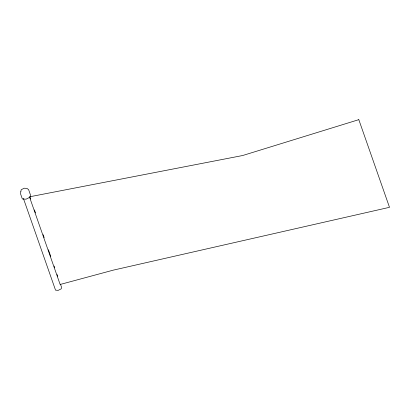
<?xml version="1.0" encoding="UTF-8"?>
<svg xmlns="http://www.w3.org/2000/svg" width="410" height="410" viewBox="0 0 410 410"><rect width="100%" height="100%" fill="white"/><g stroke="black" fill="none" stroke-linecap="round" stroke-linejoin="round"><path stroke-width="0.61" d="M30.012 197.21L30.642 199.024M34.45 209.889L35.506 212.903M43.117 234.633L44.172 237.651M48.4 249.721L50.722 256.363M54.105 266.018L54.74 267.827M57.067 274.469L57.697 276.279M60.444 284.125L61.505 287.143L61.239 288.824L58.251 290.336L55.534 290.162L23.406 198.419M20.859 191.419L20.5 193.699L22.34 198.958L26.03 199.193L30.079 197.148L30.442 194.863L28.597 189.604L26.922 188.39L24.2 188.216L21.217 189.727L20.859 191.419M358.806 119.664L242.653 155.523L29.448 196.826L60.142 284.478L113.329 270.128L389.5 207.316L358.806 119.664"/></g></svg>
